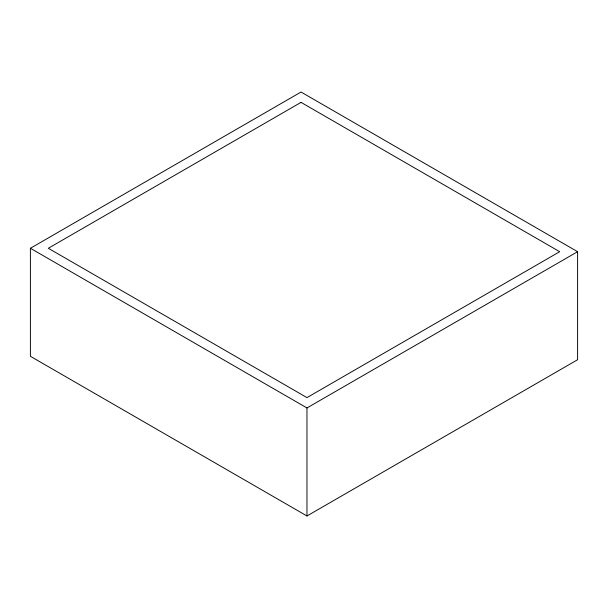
<?xml version="1.0" encoding="UTF-8"?>
<svg xmlns="http://www.w3.org/2000/svg" width="608" height="608" viewBox="0 0 608 608"><rect width="100%" height="100%" fill="white"/><g stroke="black" fill="none" stroke-linecap="round" stroke-linejoin="round"><path stroke-width="0.91" d="M30.4 248.277L301.028 92.028L577.6 251.704L577.6 359.723L306.972 515.972L30.4 356.296L30.4 248.277L306.972 407.953L577.6 251.704M306.972 407.953L306.972 515.972M301.028 102.364L48.306 248.277L306.972 397.617L559.694 251.704L301.028 102.364"/></g></svg>
